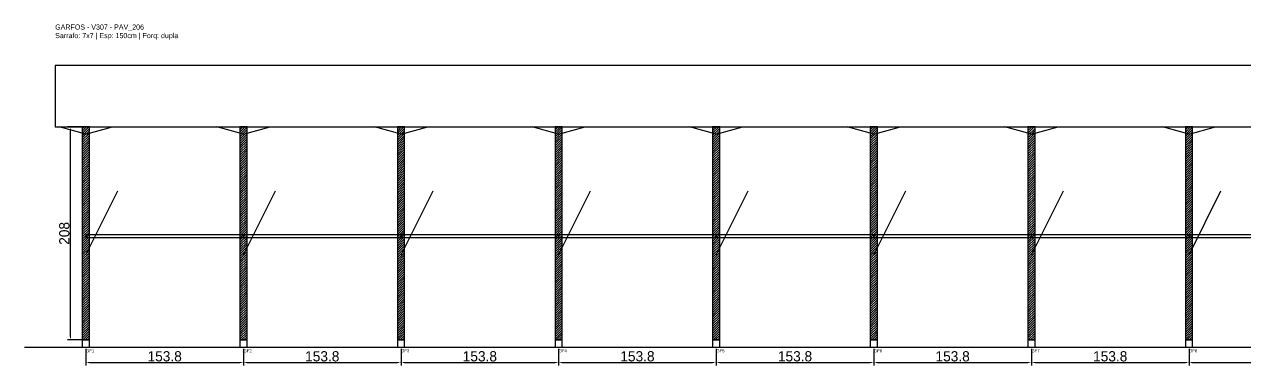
# Model space of a CAD drawing. Header units: metres. Extents: x -30 to 2397, y -25 to 308.
# Drawn here: x -30 to 1161, y -25 to 308 of the extents above; entities that cross this region are included whole.
import ezdxf

# ---------------------------------------------------------------- set-up
doc = ezdxf.new("R2010")
doc.units = ezdxf.units.M
for name, color, linetype in [('BARRA_ANCORAGEM', 1, 'Continuous'), ('COTA', 241, 'Continuous'), ('GARFOS OK', 3, 'Continuous'), ('NOME DA VIGA', 6, 'Continuous'), ('SARR_7x7', 40, 'Continuous'), ('TIRAS REESCORAMENTO', 252, 'Continuous'), ('VIGAS', 3, 'Continuous')]:
    doc.layers.add(name, color=color, linetype=linetype)
doc.dimstyles.new('EZ DXF', dxfattribs={"dimtxt": 10, "dimasz": 3.5, "dimexe": 3, "dimexo": 1.5, "dimgap": 1, "dimtad": 1, "dimdec": 1, "dimdsep": 46, "dimcen": 2.5, "dimazin": 3, "dimtfac": 1, "dimtmove": 0, "dimatfit": 3})

msp = doc.modelspace()

# ---------------------------------------------------------------- hatches: boundary and pattern name
at = {"layer": 'COTA'}
h = msp.add_hatch(dxfattribs=at)
h.set_pattern_fill('ANSI31', scale=0.5)
h.paths.add_polyline_path([(26.5, 0), (33.5, 0), (33.5, 208), (26.5, 208)])
h = msp.add_hatch(dxfattribs=at)
h.set_pattern_fill('ANSI31', scale=0.5)
h.paths.add_polyline_path([(180.31, 0), (187.31, 0), (187.31, 208), (180.31, 208)])
h = msp.add_hatch(dxfattribs=at)
h.set_pattern_fill('ANSI31', scale=0.5)
h.paths.add_polyline_path([(334.12, 0), (341.12, 0), (341.12, 208), (334.12, 208)])
h = msp.add_hatch(dxfattribs=at)
h.set_pattern_fill('ANSI31', scale=0.5)
h.paths.add_polyline_path([(487.94, 0), (494.94, 0), (494.94, 208), (487.94, 208)])
h = msp.add_hatch(dxfattribs=at)
h.set_pattern_fill('ANSI31', scale=0.5)
h.paths.add_polyline_path([(641.75, 0), (648.75, 0), (648.75, 208), (641.75, 208)])
h = msp.add_hatch(dxfattribs=at)
h.set_pattern_fill('ANSI31', scale=0.5)
h.paths.add_polyline_path([(795.56, 0), (802.56, 0), (802.56, 208), (795.56, 208)])
h = msp.add_hatch(dxfattribs=at)
h.set_pattern_fill('ANSI31', scale=0.5)
h.paths.add_polyline_path([(949.37, 0), (956.37, 0), (956.37, 208), (949.37, 208)])
h = msp.add_hatch(dxfattribs=at)
h.set_pattern_fill('ANSI31', scale=0.5)
h.paths.add_polyline_path([(1103.18, 0), (1110.18, 0), (1110.18, 208), (1103.18, 208)])

# ---------------------------------------------------------------- linework, layer by layer
at = {"layer": 'BARRA_ANCORAGEM'}
for p, q in [((30, 83.2), (61.2, 145.6)), ((183.81, 83.2), (215.01, 145.6)), ((337.62, 83.2), (368.82, 145.6)), ((491.44, 83.2), (522.64, 145.6)), ((645.25, 83.2), (676.45, 145.6)), ((799.06, 83.2), (830.26, 145.6)), ((952.87, 83.2), (984.07, 145.6)), ((1106.68, 83.2), (1137.88, 145.6))]:
    msp.add_line(p, q, dxfattribs=at)
at = {"layer": 'GARFOS OK'}
for p, q in [((30, 201), (4, 208)), ((4, 208), (56, 208)), ((30, 201), (56, 208)), ((183.81, 201), (157.81, 208)), ((157.81, 208), (209.81, 208)), ((183.81, 201), (209.81, 208)), ((337.62, 201), (311.62, 208)), ((311.62, 208), (363.62, 208)), ((337.62, 201), (363.62, 208)), ((491.44, 201), (465.44, 208)), ((465.44, 208), (517.44, 208)), ((491.44, 201), (517.44, 208)), ((645.25, 201), (619.25, 208)), ((619.25, 208), (671.25, 208)), ((645.25, 201), (671.25, 208)), ((799.06, 201), (773.06, 208)), ((773.06, 208), (825.06, 208)), ((799.06, 201), (825.06, 208)), ((952.87, 201), (926.87, 208)), ((926.87, 208), (978.87, 208)), ((952.87, 201), (978.87, 208)), ((1106.68, 201), (1080.68, 208)), ((1080.68, 208), (1132.68, 208)), ((1106.68, 201), (1132.68, 208))]:
    msp.add_line(p, q, dxfattribs=at)
at = {"layer": 'GARFOS OK', "linetype": 'CONTINUOUS'}
msp.add_line((-30, -7), (2397.18, -7), dxfattribs=at)
at = {"layer": 'GARFOS OK'}
for points in [[(26.5, 0), (33.5, 0), (33.5, 208), (26.5, 208), (26.5, 0)], [(180.31, 0), (187.31, 0), (187.31, 208), (180.31, 208), (180.31, 0)], [(334.12, 0), (341.12, 0), (341.12, 208), (334.12, 208), (334.12, 0)], [(487.94, 0), (494.94, 0), (494.94, 208), (487.94, 208), (487.94, 0)], [(641.75, 0), (648.75, 0), (648.75, 208), (641.75, 208), (641.75, 0)], [(795.56, 0), (802.56, 0), (802.56, 208), (795.56, 208), (795.56, 0)], [(949.37, 0), (956.37, 0), (956.37, 208), (949.37, 208), (949.37, 0)], [(1103.18, 0), (1110.18, 0), (1110.18, 208), (1103.18, 208), (1103.18, 0)]]:
    msp.add_lwpolyline(points, dxfattribs=at)
at = {"layer": 'SARR_7x7'}
for points in [[(26.5, -7), (33.5, -7), (33.5, 0), (26.5, 0), (26.5, -7)], [(180.31, -7), (187.31, -7), (187.31, 0), (180.31, 0), (180.31, -7)], [(334.12, -7), (341.12, -7), (341.12, 0), (334.12, 0), (334.12, -7)], [(487.94, -7), (494.94, -7), (494.94, 0), (487.94, 0), (487.94, -7)], [(641.75, -7), (648.75, -7), (648.75, 0), (641.75, 0), (641.75, -7)], [(795.56, -7), (802.56, -7), (802.56, 0), (795.56, 0), (795.56, -7)], [(949.37, -7), (956.37, -7), (956.37, 0), (949.37, 0), (949.37, -7)], [(1103.18, -7), (1110.18, -7), (1110.18, 0), (1103.18, 0), (1103.18, -7)]]:
    msp.add_lwpolyline(points, dxfattribs=at)
at = {"layer": 'TIRAS REESCORAMENTO'}
for points in [[(30, 100), (183.81, 100), (183.81, 102.5), (30, 102.5), (30, 100)], [(183.81, 100), (337.62, 100), (337.62, 102.5), (183.81, 102.5), (183.81, 100)], [(337.62, 100), (491.44, 100), (491.44, 102.5), (337.62, 102.5), (337.62, 100)], [(491.44, 100), (645.25, 100), (645.25, 102.5), (491.44, 102.5), (491.44, 100)], [(645.25, 100), (799.06, 100), (799.06, 102.5), (645.25, 102.5), (645.25, 100)], [(799.06, 100), (952.87, 100), (952.87, 102.5), (799.06, 102.5), (799.06, 100)], [(952.87, 100), (1106.68, 100), (1106.68, 102.5), (952.87, 102.5), (952.87, 100)], [(1106.68, 100), (1260.49, 100), (1260.49, 102.5), (1106.68, 102.5), (1106.68, 100)]]:
    msp.add_lwpolyline(points, dxfattribs=at)
at = {"layer": 'VIGAS'}
msp.add_lwpolyline([(0, 208), (2367.18, 208), (2367.18, 268), (0, 268), (0, 208)], dxfattribs=at)

# ---------------------------------------------------------------- texts
at = {"layer": 'NOME DA VIGA'}
for s, p in [('GF1', (30, -12)), ('GF2', (183.81, -12)), ('GF3', (337.62, -12)), ('GF4', (491.44, -12)), ('GF5', (645.25, -12)), ('GF6', (799.06, -12)), ('GF7', (952.87, -12)), ('GF8', (1106.68, -12))]:
    msp.add_text(s, height=3, dxfattribs=at).set_placement(p)
at = {"layer": 'NOME DA VIGA', "insert": (0, 293), "char_height": 5, "attachment_point": 7}
msp.add_mtext('GARFOS - V307 - PAV_206\\PSarrafo: 7x7 | Esp: 150cm | Forq: dupla', dxfattribs=at)

# ---------------------------------------------------------------- dimensions: what is measured, and where the dimension line sits
at = {"layer": 'COTA'}
msp.add_linear_dim(base=(15, 0), p1=(30, 0), p2=(30, 208), angle=90, dimstyle='EZ DXF', dxfattribs=at).render()
for base, p1, p2 in [((30, -22), (30, -7), (183.81, -7)), ((183.81, -22), (183.81, -7), (337.62, -7)), ((337.62, -22), (337.62, -7), (491.44, -7)), ((491.44, -22), (491.44, -7), (645.25, -7)), ((645.25, -22), (645.25, -7), (799.06, -7)), ((799.06, -22), (799.06, -7), (952.87, -7)), ((952.87, -22), (952.87, -7), (1106.68, -7)), ((1106.68, -22), (1106.68, -7), (1260.49, -7))]:
    msp.add_linear_dim(base=base, p1=p1, p2=p2, dimstyle='EZ DXF', dxfattribs=at).render()

doc.saveas('drawing.dxf')
